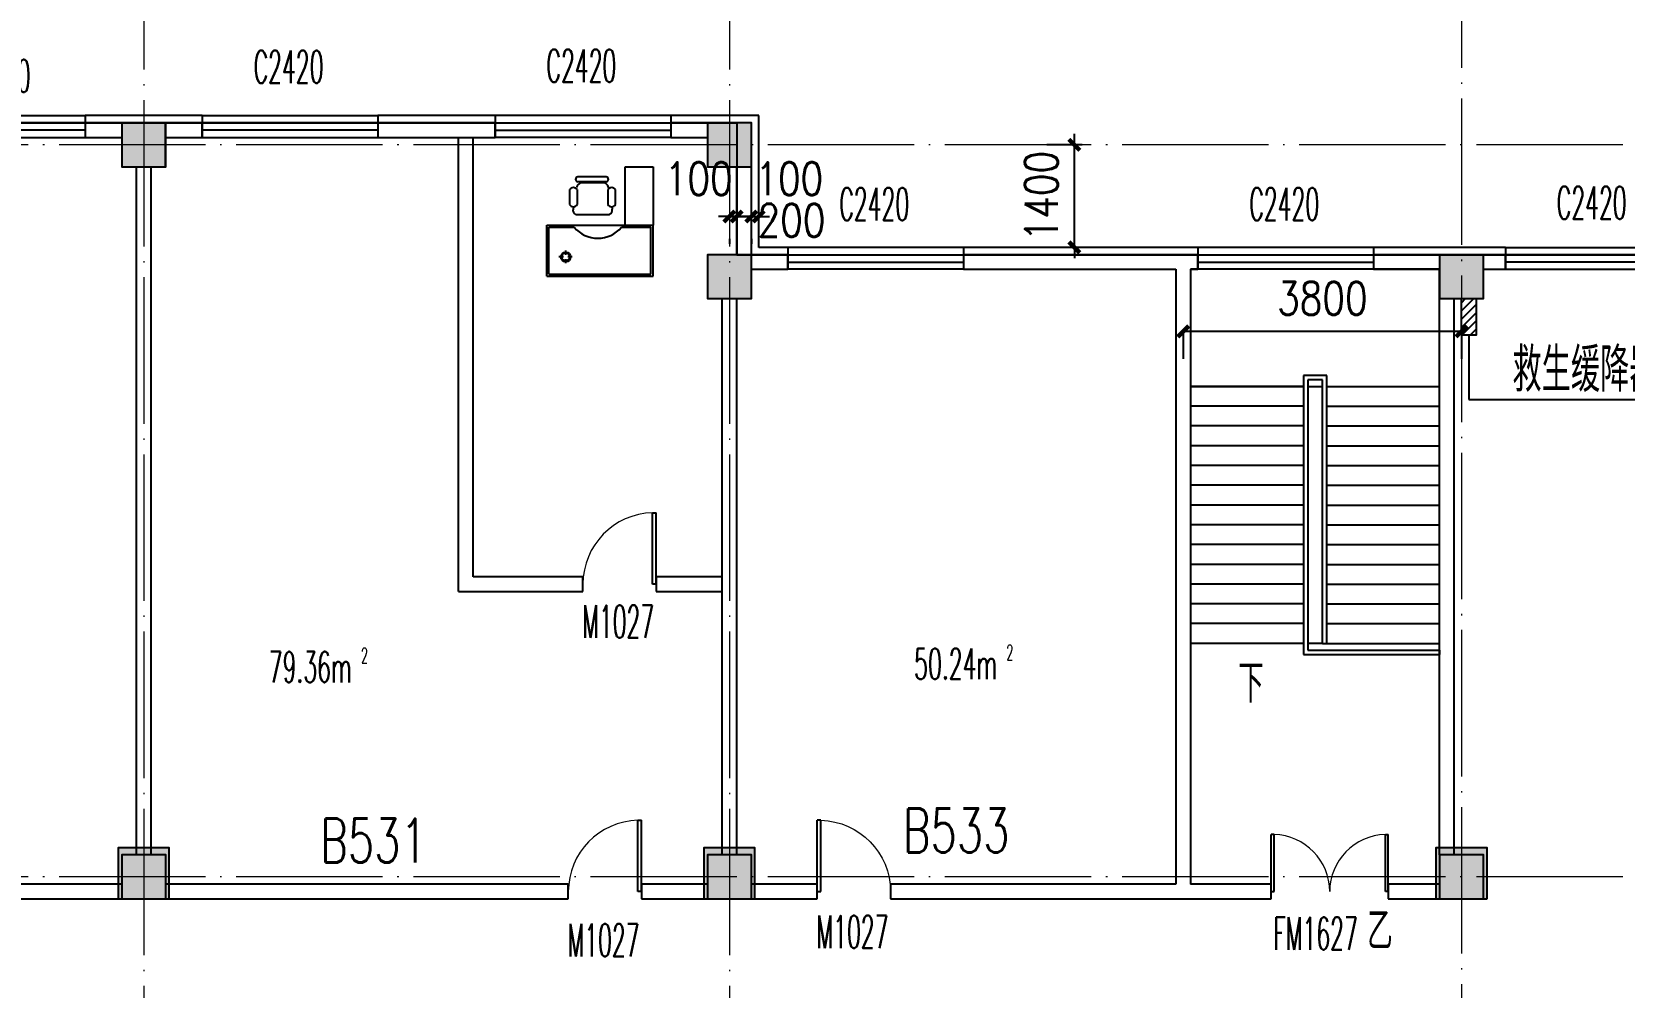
# Model space of a CAD drawing. Extents: x 1417642 to 3570900, y 124798 to 1191112.
# Drawn here: x 1555475 to 1577225, y 226927 to 239977 of the extents above; entities that cross this region are included whole.
import ezdxf

# ---------------------------------------------------------------- set-up
doc = ezdxf.new("R2010")
doc.units = 0
doc.header["$LTSCALE"] = 1000
doc.header["$MEASUREMENT"] = 0
doc.linetypes.add('DOTE', pattern=[2.42, 2, -0.2, 0.02, -0.2])
doc.layers.get('0').update_dxf_attribs({"linetype": 'CONTINUOUS'})
doc.layers.get('Defpoints').update_dxf_attribs({"linetype": 'CONTINUOUS'})
for name, color, linetype in [('00家具', 144, 'CONTINUOUS'), ('colu', 2, 'CONTINUOUS'), ('COLUMN', 9, 'CONTINUOUS'), ('DIM_SYMB', 3, 'CONTINUOUS'), ('DOTE', 1, 'DOTE'), ('FUR', 2, 'CONTINUOUS'), ('IFF-FURN', 6, 'CONTINUOUS'), ('PUB_DIM', 3, 'CONTINUOUS'), ('PUB_HATCH', 8, 'CONTINUOUS'), ('PUB_TEXT', 40, 'CONTINUOUS'), ('SPACE', 7, 'CONTINUOUS'), ('STAIR', 2, 'CONTINUOUS'), ('SURFACE', 6, 'CONTINUOUS'), ('tiaozheng', 20, 'CONTINUOUS'), ('WALL', 4, 'CONTINUOUS'), ('WALL-MOVE', 6, 'CONTINUOUS'), ('WINDOW', 2, 'CONTINUOUS'), ('WINDOW_TEXT', 7, 'CONTINUOUS'), ('柱填充', 8, 'CONTINUOUS'), ('防火分区', 10, 'CONTINUOUS')]:
    doc.layers.add(name, color=color, linetype=linetype)
doc.styles.add('_TCH_DIM', font='ROMANS', dxfattribs={"width": 0.7, "bigfont": 'Z'})
doc.styles.add('_TCH_SPACE', font='ROMANS', dxfattribs={"width": 0.7, "height": 5, "bigfont": 'Z'})
doc.styles.add('_TCH_WINDOW', font='ROMANS.shx', dxfattribs={"width": 0.7, "height": 400, "bigfont": 'Z.shx'})
doc.styles.add('DIM_FONT', font='SIMPLEX.shx', dxfattribs={"width": 0.8})
doc.styles.add('Z', font='ROMANS', dxfattribs={"width": 0.7, "bigfont": 'Z'})
doc.dimstyles.new('DIMN150', dxfattribs={"dimscale": 1.5, "dimtxt": 300, "dimasz": 100, "dimexe": 250, "dimexo": 300, "dimgap": 150, "dimtad": 1, "dimdec": 0, "dimzin": 0, "dimdsep": 46, "dimtxsty": 'DIM_FONT', "dimblk": 'ARCHTICK', "dimcen": 0.09, "dimdle": 1.5, "dimclrt": 7, "dimazin": 2, "dimtfac": 1, "dimtdec": 0, "dimtix": 1, "dimtmove": 2, "dimatfit": 3, "dimldrblk": 'ARCHTICK', "dimfxl": 1, "dimtolj": 1, "dimtzin": 0, "dimarcsym": 0})

# ---------------------------------------------------------------- blocks, each defined once
blk = doc.blocks.new('A$C76F941A3')
at = {"layer": '00家具', "color": 2, "linetype": 'ByBlock'}
for p, q in [((0, 1452), (0, 0)), ((0, 1452), (700, 1452)), ((30, 1422), (30, 30)), ((30, 1422), (670, 1422)), ((670, 1422), (670, 1076)), ((700, 1452), (700, 0)), ((950, 1088), (918, 1093)), ((979, 1139), (1184, 1139)), ((846, 1057), (846, 595)), ((1184, 1036), (979, 1036)), ((1197, 1046), (1217, 1043)), ((1275, 669), (1275, 984)), ((1292, 639), (1292, 1028)), ((1360, 639), (1360, 1028)), ((950, 565), (918, 559)), ((1184, 616), (979, 616)), ((979, 513), (1184, 513)), ((1197, 606), (1217, 610)), ((670, 433), (670, 30)), ((700, 383), (1495, 383)), ((1495, 383), (1495, 0)), ((0, 0), (700, 0)), ((30, 30), (670, 30)), ((1495, 0), (700, 0))]:
    blk.add_line(p, q, dxfattribs=at)
for centre, radius, start, end in [((905, 1028), 66.3, 78.4473, 153.8516), ((1011, 1088), 60.6, 121.8879, 238.1121), ((1152, 1088), 60.6, 301.8953, 58.1047), ((941, 755), 421, 130.1118, 229.8882), ((1206, 974), 69.4, 7.9219, 80.4409), ((1326, 1023), 34.7, 8.7722, 171.2278), ((1206, 678), 69.4, 279.5599, 352.0778), ((905, 624), 66.3, 206.1484, 281.5527), ((1011, 565), 60.6, 121.8879, 238.1121), ((1152, 565), 60.6, 301.8953, 58.1047), ((1326, 645), 34.7, 188.7714, 351.2286)]:
    blk.add_arc(centre, radius, start, end, dxfattribs=at)
at = {"layer": 'FUR', "color": 4}
for p, q in [((179, 1192), (236, 1192)), ((265, 1221), (265, 1288)), ((265, 1104), (265, 1163)), ((295, 1192), (353, 1192))]:
    blk.add_line(p, q, dxfattribs=at)
for radius in [66.6, 53.9]:
    blk.add_circle((265, 1192), radius, dxfattribs=at)
blk = doc.blocks.new('i89')
at = {"layer": '柱填充'}
h = blk.add_hatch(color=256, dxfattribs=at)
h.paths.add_polyline_path([(1555333, 501498), (1555333, 502098), (1554733, 502098), (1554733, 501498)])
h.paths.add_polyline_path([(1525733, 501498), (1525733, 502098), (1525133, 502098), (1525133, 501498)])
h.paths.add_polyline_path([(1517733, 501498), (1517733, 502098), (1517133, 502098), (1517133, 501498)])
h.paths.add_polyline_path([(1509733, 501498), (1509733, 502098), (1509133, 502098), (1509133, 501498)])
h.paths.add_polyline_path([(1501733, 501498), (1501733, 502098), (1501133, 502098), (1501133, 501498)])
h.paths.add_polyline_path([(1498133, 501498), (1498133, 502098), (1497533, 502098), (1497533, 501498)])
h.paths.add_polyline_path([(1498133, 529448), (1498133, 530148), (1497433, 530148), (1497433, 529448)])
h.paths.add_polyline_path([(1498133, 537448), (1498133, 538148), (1497433, 538148), (1497433, 537448)])
h.paths.add_polyline_path([(1541783, 545398), (1541783, 546098), (1541083, 546098), (1541083, 545398)])
h.paths.add_polyline_path([(1565333, 559098), (1565333, 559698), (1564733, 559698), (1564733, 559098)])
h.paths.add_polyline_path([(1565383, 549098), (1565383, 549798), (1564683, 549798), (1564683, 549098)])
h.paths.add_polyline_path([(1565333, 545498), (1565333, 546098), (1564733, 546098), (1564733, 545498)])
h.paths.add_polyline_path([(1565383, 538098), (1564683, 538098), (1564683, 537498), (1565383, 537498)])
h.paths.add_polyline_path([(1565333, 529498), (1565333, 530098), (1564733, 530098), (1564733, 529498)])
h.paths.add_polyline_path([(1565333, 519498), (1565333, 520098), (1564733, 520098), (1564733, 519498)])
h.paths.add_polyline_path([(1565333, 511498), (1565333, 512098), (1564733, 512098), (1564733, 511498)])
h.paths.add_polyline_path([(1565333, 501498), (1565333, 502098), (1564733, 502098), (1564733, 501498)])
h.paths.add_polyline_path([(1555333, 559098), (1555333, 559698), (1554733, 559698), (1554733, 559098)])
h.paths.add_polyline_path([(1555333, 549098), (1555333, 549698), (1554733, 549698), (1554733, 549098)])
h.paths.add_polyline_path([(1555333, 545498), (1555333, 546098), (1554733, 546098), (1554733, 545498)])
h.paths.add_polyline_path([(1555333, 537498), (1555333, 538098), (1554733, 538098), (1554733, 537498)])
h.paths.add_polyline_path([(1555433, 529448), (1555433, 530148), (1554733, 530148), (1554733, 529448)])
h.paths.add_polyline_path([(1555433, 519448), (1555433, 520148), (1554733, 520148), (1554733, 519448)])
h.paths.add_polyline_path([(1555433, 511498), (1555433, 512198), (1554733, 512198), (1554733, 511498)])
h.paths.add_polyline_path([(1551733, 557298), (1551733, 557898), (1551133, 557898), (1551133, 557298)])
h.paths.add_polyline_path([(1551783, 549098), (1551783, 549798), (1551083, 549798), (1551083, 549098)])
h.paths.add_polyline_path([(1551733, 545498), (1551733, 546098), (1551133, 546098), (1551133, 545498)])
h.paths.add_polyline_path([(1551733, 537498), (1551733, 538098), (1551133, 538098), (1551133, 537498)])
h.paths.add_polyline_path([(1551733, 529498), (1551733, 530098), (1551133, 530098), (1551133, 529498)])
h.paths.add_polyline_path([(1551733, 519498), (1551733, 520098), (1551133, 520098), (1551133, 519498)])
h.paths.add_polyline_path([(1551783, 511498), (1551783, 512198), (1551083, 512198), (1551083, 511498)])
h.paths.add_polyline_path([(1551733, 501498), (1551733, 502098), (1551133, 502098), (1551133, 501498)])
h.paths.add_polyline_path([(1541733, 559098), (1541733, 559698), (1541133, 559698), (1541133, 559098)])
h.paths.add_polyline_path([(1541733, 557298), (1541733, 557898), (1541133, 557898), (1541133, 557298)])
h.paths.add_polyline_path([(1541783, 549098), (1541783, 549798), (1541083, 549798), (1541083, 549098)])
h.paths.add_polyline_path([(1541733, 537498), (1541733, 538298), (1541133, 538298), (1541133, 537498)])
h.paths.add_polyline_path([(1541733, 519298), (1541733, 520098), (1541133, 520098), (1541133, 519298)])
h.paths.add_polyline_path([(1541833, 511498), (1541833, 512298), (1541033, 512298), (1541033, 511498)])
h.paths.add_polyline_path([(1541733, 501498), (1541733, 502098), (1541133, 502098), (1541133, 501498)])
h.paths.add_polyline_path([(1533733, 559098), (1533733, 559698), (1533133, 559698), (1533133, 559098)])
h.paths.add_polyline_path([(1533783, 549098), (1533783, 549798), (1533083, 549798), (1533083, 549098)])
h.paths.add_polyline_path([(1533733, 545498), (1533733, 546098), (1533133, 546098), (1533133, 545498)])
h.paths.add_polyline_path([(1533733, 537498), (1533733, 538298), (1533133, 538298), (1533133, 537498)])
h.paths.add_polyline_path([(1533733, 519298), (1533733, 520098), (1533133, 520098), (1533133, 519298)])
h.paths.add_polyline_path([(1533833, 511498), (1533833, 512298), (1533033, 512298), (1533033, 511498)])
h.paths.add_polyline_path([(1533733, 501498), (1533733, 502098), (1533133, 502098), (1533133, 501498)])
h.paths.add_polyline_path([(1525733, 559098), (1525733, 559698), (1525133, 559698), (1525133, 559098)])
h.paths.add_polyline_path([(1525783, 549098), (1525783, 549798), (1525083, 549798), (1525083, 549098)])
h.paths.add_polyline_path([(1525733, 545498), (1525733, 546098), (1525133, 546098), (1525133, 545498)])
h.paths.add_polyline_path([(1525733, 537498), (1525733, 538298), (1525133, 538298), (1525133, 537498)])
h.paths.add_polyline_path([(1525733, 519298), (1525733, 520098), (1525133, 520098), (1525133, 519298)])
h.paths.add_polyline_path([(1525833, 511498), (1525833, 512298), (1525033, 512298), (1525033, 511498)])
h.paths.add_polyline_path([(1517733, 559098), (1517733, 559698), (1517133, 559698), (1517133, 559098)])
h.paths.add_polyline_path([(1517783, 549098), (1517783, 549798), (1517083, 549798), (1517083, 549098)])
h.paths.add_polyline_path([(1517733, 545498), (1517733, 546098), (1517133, 546098), (1517133, 545498)])
h.paths.add_polyline_path([(1517733, 537498), (1517733, 538298), (1517133, 538298), (1517133, 537498)])
h.paths.add_polyline_path([(1517733, 519298), (1517733, 520098), (1517133, 520098), (1517133, 519298)])
h.paths.add_polyline_path([(1517833, 511498), (1517833, 512298), (1517033, 512298), (1517033, 511498)])
h.paths.add_polyline_path([(1509733, 559098), (1509733, 559698), (1509133, 559698), (1509133, 559098)])
h.paths.add_polyline_path([(1509783, 549098), (1509783, 549798), (1509083, 549798), (1509083, 549098)])
h.paths.add_polyline_path([(1509733, 545498), (1509733, 546098), (1509133, 546098), (1509133, 545498)])
h.paths.add_polyline_path([(1509733, 537498), (1509733, 538298), (1509133, 538298), (1509133, 537498)])
h.paths.add_polyline_path([(1509733, 519298), (1509733, 520098), (1509133, 520098), (1509133, 519298)])
h.paths.add_polyline_path([(1509833, 511498), (1509833, 512298), (1509033, 512298), (1509033, 511498)])
h.paths.add_polyline_path([(1509733, 480798), (1509733, 481398), (1509133, 481398), (1509133, 480798)])
h.paths.add_polyline_path([(1501733, 559098), (1501733, 559698), (1501133, 559698), (1501133, 559098)])
h.paths.add_polyline_path([(1501733, 549098), (1501733, 549698), (1501133, 549698), (1501133, 549098)])
h.paths.add_polyline_path([(1501733, 545498), (1501733, 546098), (1501133, 546098), (1501133, 545498)])
h.paths.add_polyline_path([(1501733, 537498), (1501733, 538098), (1501133, 538098), (1501133, 537498)])
h.paths.add_polyline_path([(1501733, 529498), (1501733, 530098), (1501133, 530098), (1501133, 529498)])
h.paths.add_polyline_path([(1501733, 519498), (1501733, 520098), (1501133, 520098), (1501133, 519498)])
h.paths.add_polyline_path([(1501833, 511498), (1501833, 512198), (1501133, 512198), (1501133, 511498)])
h.paths.add_polyline_path([(1501733, 480798), (1501733, 481398), (1501133, 481398), (1501133, 480798)])
h.paths.add_polyline_path([(1498133, 559098), (1498133, 559698), (1497533, 559698), (1497533, 559098)])
h.paths.add_polyline_path([(1498183, 549098), (1498183, 549798), (1497483, 549798), (1497483, 549098)])
h.paths.add_polyline_path([(1498133, 545498), (1498133, 546098), (1497533, 546098), (1497533, 545498)])
h.paths.add_polyline_path([(1498133, 519448), (1498133, 520148), (1497433, 520148), (1497433, 519448)])
h.paths.add_polyline_path([(1498133, 511448), (1498133, 512148), (1497433, 512148), (1497433, 511448)])
h.paths.add_polyline_path([(1498133, 480798), (1498133, 481398), (1497533, 481398), (1497533, 480798)])
h.paths.add_polyline_path([(1488133, 559098), (1488133, 559698), (1487533, 559698), (1487533, 559098)])
h.paths.add_polyline_path([(1488233, 549098), (1488233, 549798), (1487533, 549798), (1487533, 549098)])
h.paths.add_polyline_path([(1488133, 545498), (1488133, 546098), (1487533, 546098), (1487533, 545498)])
h.paths.add_polyline_path([(1488133, 537498), (1488133, 538098), (1487533, 538098), (1487533, 537498)])
h.paths.add_polyline_path([(1488133, 529498), (1488133, 530098), (1487533, 530098), (1487533, 529498)])
h.paths.add_polyline_path([(1488133, 519498), (1488133, 520098), (1487533, 520098), (1487533, 519498)])
h.paths.add_polyline_path([(1488133, 511498), (1488133, 512098), (1487533, 512098), (1487533, 511498)])
h.paths.add_polyline_path([(1488133, 501498), (1488133, 502098), (1487533, 502098), (1487533, 501498)])
h.paths.add_polyline_path([(1488133, 480798), (1488133, 481398), (1487533, 481398), (1487533, 480798)])
h.paths.add_polyline_path([(1498133, 484398), (1498133, 485198), (1497433, 485198), (1497433, 484398)])
h.paths.add_polyline_path([(1498134, 496298), (1498134, 497098), (1497433, 497098), (1497433, 496298)])
h.paths.add_polyline_path([(1487533, 497098), (1487533, 496298), (1488233, 496298), (1488233, 497098)])
h.paths.add_polyline_path([(1487533, 485198), (1487533, 484398), (1488233, 484398), (1488233, 485198)])
h.paths.add_polyline_path([(1509733, 496298), (1509733, 497098), (1509033, 497098), (1509033, 496298)])
h.paths.add_polyline_path([(1509733, 484398), (1509733, 485198), (1509033, 485198), (1509033, 484398)])
at = {"layer": 'colu'}
for points in [[(1533733, 559098), (1533733, 559698), (1533133, 559698), (1533133, 559098)], [(1541733, 559098), (1541733, 559698), (1541133, 559698), (1541133, 559098)], [(1541733, 557298), (1541733, 557898), (1541133, 557898), (1541133, 557298)], [(1551733, 557298), (1551733, 557898), (1551133, 557898), (1551133, 557298)], [(1533783, 549098), (1533783, 549798), (1533083, 549798), (1533083, 549098)], [(1541783, 549098), (1541783, 549798), (1541083, 549798), (1541083, 549098)], [(1551783, 549098), (1551783, 549798), (1551083, 549798), (1551083, 549098)]]:
    blk.add_lwpolyline(points, close=True, dxfattribs=at)
blk = doc.blocks.new('_ArchTick')
at = {"color": 0, "linetype": 'ByBlock', "const_width": 0.4}
blk.add_lwpolyline([(-0.5, -0.5), (0.5, 0.5)], dxfattribs=at)
blk = doc.blocks.new('*D175')
at = {"layer": 'Defpoints', "color": 0}
for p in [(1569715, 238433), (1570273, 238433), (1570273, 237033)]:
    blk.add_point(p, dxfattribs=at)
at = {"layer": 'PUB_DIM', "color": 0, "lineweight": -2}
for p, q in [((1569823, 238433), (1569340, 238433)), ((1569715, 238433), (1569715, 238583)), ((1569715, 237033), (1569715, 238433)), ((1569823, 237033), (1569340, 237033)), ((1569715, 237033), (1569715, 236883))]:
    blk.add_line(p, q, dxfattribs=at)
at = {"layer": 'PUB_DIM', "color": 0, "lineweight": -2, "xscale": 150, "yscale": 150, "zscale": 150}
for p, rotation in [((1569715, 238433), 270), ((1569715, 237033), 90)]:
    blk.add_blockref('_ArchTick', p, dxfattribs=dict(at, rotation=rotation))
at = {"layer": 'PUB_DIM', "color": 7, "insert": (1569265, 237733), "char_height": 450, "attachment_point": 5, "rotation": 90, "style": 'DIM_FONT'}
blk.add_mtext('\\A1;1400', dxfattribs=at)
blk = doc.blocks.new('*D176')
at = {"layer": 'Defpoints', "color": 0}
for p in [(1565003, 237599), (1565103, 237599), (1565103, 237454)]:
    blk.add_point(p, dxfattribs=at)
at = {"layer": 'PUB_DIM', "color": 0, "lineweight": -2}
for p, q in [((1565003, 237454), (1564853, 237454)), ((1565003, 237454), (1565103, 237454)), ((1565103, 237454), (1565253, 237454)), ((1565003, 237149), (1565003, 237079)), ((1565103, 237149), (1565103, 237079))]:
    blk.add_line(p, q, dxfattribs=at)
at = {"layer": 'PUB_DIM', "color": 0, "lineweight": -2, "xscale": 150, "yscale": 150, "zscale": 150}
blk.add_blockref('_ArchTick', (1565003, 237454), dxfattribs=at)
at = {"layer": 'PUB_DIM', "color": 0, "lineweight": -2, "xscale": 150, "yscale": 150, "zscale": 150, "rotation": 180}
blk.add_blockref('_ArchTick', (1565103, 237454), dxfattribs=at)
at = {"layer": 'PUB_DIM', "color": 7, "insert": (1564585, 237971), "char_height": 450, "attachment_point": 5, "style": 'DIM_FONT'}
blk.add_mtext('\\A1;100', dxfattribs=at)
blk = doc.blocks.new('*D177')
at = {"layer": 'Defpoints', "color": 0}
for p in [(1565103, 237599), (1565303, 237599), (1565303, 237454)]:
    blk.add_point(p, dxfattribs=at)
at = {"layer": 'PUB_DIM', "color": 0, "lineweight": -2}
for p, q in [((1565103, 237454), (1564953, 237454)), ((1565103, 237454), (1565303, 237454)), ((1565303, 237454), (1565453, 237454)), ((1565103, 237149), (1565103, 237079)), ((1565303, 237149), (1565303, 237079))]:
    blk.add_line(p, q, dxfattribs=at)
at = {"layer": 'PUB_DIM', "color": 0, "lineweight": -2, "xscale": 150, "yscale": 150, "zscale": 150}
blk.add_blockref('_ArchTick', (1565103, 237454), dxfattribs=at)
at = {"layer": 'PUB_DIM', "color": 0, "lineweight": -2, "xscale": 150, "yscale": 150, "zscale": 150, "rotation": 180}
blk.add_blockref('_ArchTick', (1565303, 237454), dxfattribs=at)
at = {"layer": 'PUB_DIM', "color": 7, "insert": (1565852, 237403), "char_height": 450, "attachment_point": 5, "style": 'DIM_FONT'}
blk.add_mtext('\\A1;200', dxfattribs=at)
blk = doc.blocks.new('*D178')
at = {"layer": 'Defpoints', "color": 0}
for p in [(1565303, 237599), (1565403, 237599), (1565403, 237454)]:
    blk.add_point(p, dxfattribs=at)
at = {"layer": 'PUB_DIM', "color": 0, "lineweight": -2}
for p, q in [((1565303, 237454), (1565153, 237454)), ((1565303, 237454), (1565403, 237454)), ((1565403, 237454), (1565553, 237454)), ((1565303, 237149), (1565303, 237079)), ((1565403, 237149), (1565403, 237079))]:
    blk.add_line(p, q, dxfattribs=at)
at = {"layer": 'PUB_DIM', "color": 0, "lineweight": -2, "xscale": 150, "yscale": 150, "zscale": 150}
blk.add_blockref('_ArchTick', (1565303, 237454), dxfattribs=at)
at = {"layer": 'PUB_DIM', "color": 0, "lineweight": -2, "xscale": 150, "yscale": 150, "zscale": 150, "rotation": 180}
blk.add_blockref('_ArchTick', (1565403, 237454), dxfattribs=at)
at = {"layer": 'PUB_DIM', "color": 7, "insert": (1565821, 237971), "char_height": 450, "attachment_point": 5, "style": 'DIM_FONT'}
blk.add_mtext('\\A1;100', dxfattribs=at)
blk = doc.blocks.new('*D380')
at = {"layer": 'Defpoints', "color": 0}
for p in [(1571203, 236333), (1575003, 236333), (1575003, 235886)]:
    blk.add_point(p, dxfattribs=at)
at = {"layer": 'PUB_DIM', "color": 0, "lineweight": -2}
for p, q in [((1571201, 235886), (1575005, 235886)), ((1571203, 235883), (1571203, 235511)), ((1575003, 235883), (1575003, 235511))]:
    blk.add_line(p, q, dxfattribs=at)
at = {"layer": 'PUB_DIM', "color": 0, "lineweight": -2, "xscale": 150, "yscale": 150, "zscale": 150, "rotation": 180}
blk.add_blockref('_ArchTick', (1571203, 235886), dxfattribs=at)
at = {"layer": 'PUB_DIM', "color": 0, "lineweight": -2, "xscale": 150, "yscale": 150, "zscale": 150}
blk.add_blockref('_ArchTick', (1575003, 235886), dxfattribs=at)
at = {"layer": 'PUB_DIM', "color": 7, "insert": (1573103, 236336), "char_height": 450, "attachment_point": 5, "style": 'DIM_FONT'}
blk.add_mtext('\\A1;3800', dxfattribs=at)
blk = doc.blocks.new('_FZH')
blk.add_lwpolyline([(-0.5, -0.5), (0.5, -0.5), (0.5, 0.5), (-0.5, 0.5)], close=True)
at = {"layer": 'PUB_HATCH'}
blk.add_solid([(-0.5, -0.5), (0.5, -0.5), (-0.5, 0.5), (0.5, 0.5)], dxfattribs=at)
blk = doc.blocks.new('$DorLib2D$00000001')
for p, q in [((0.45, 0.975), (0.5, 0.975)), ((0.45, 0), (0.45, 0.975)), ((0.5, 0), (0.5, 0.975)), ((0.5, 0), (0.45, 0))]:
    blk.add_line(p, q)
at = {"lineweight": 13}
blk.add_arc((0.475, 0), 0.975, 91.4693, 180, dxfattribs=at)
blk = doc.blocks.new('$TCHSYS$WIN2D')
for p, q in [((-0.5, 0.5), (0.5, 0.5)), ((-0.5, 0.5), (-0.5, -0.5)), ((0.5, 0.5), (0.5, -0.5)), ((0.5, 0.1667), (-0.5, 0.1667)), ((0.5, -0.1667), (-0.5, -0.1667)), ((-0.5, -0.5), (0.5, -0.5))]:
    blk.add_line(p, q)
blk = doc.blocks.new('$DorLib2D$00000002')
for p, q in [((-0.5, 0), (-0.5, 0.4875)), ((-0.475, 0.4875), (-0.5, 0.4875)), ((-0.475, 0), (-0.475, 0.4875)), ((0.475, 0), (0.475, 0.4875)), ((0.475, 0.4875), (0.5, 0.4875)), ((0.5, 0), (0.5, 0.4875)), ((-0.5, 0), (-0.475, 0)), ((0.5, 0), (0.475, 0))]:
    blk.add_line(p, q)
at = {"lineweight": 13}
for centre, start, end in [((-0.4875, 0), 0, 88.53072), ((0.4875, 0), 91.46928, 180)]:
    blk.add_arc(centre, 0.4875, start, end, dxfattribs=at)

msp = doc.modelspace()

# ---------------------------------------------------------------- hatches: boundary and pattern name
at = {"layer": 'STAIR'}
h = msp.add_hatch(dxfattribs=at)
h.set_pattern_fill('ANSI31', color=256, scale=50)
h.set_pattern_definition([(45, (51932.53, -253503.39), (-56.1266008, 56.1266008), [])])
h.paths.add_polyline_path([(1575003.1, 235832.7), (1575203.1, 235832.7), (1575203.1, 236332.7), (1575003.1, 236332.7)])

# ---------------------------------------------------------------- linework, layer by layer
at = {"layer": 'DIM_SYMB'}
msp.add_lwpolyline([(1572103.1, 231487.7, 0, 0, 0), (1572103.1, 235932.7, 0, 0, 0), (1573903.1, 235932.7, 0, 0, 0), (1573903.1, 232207.7, 120, 0, 0), (1573903.1, 231757.7, 0, 0, 0)], format="xyseb", dxfattribs=at)
at = {"layer": 'DOTE', "lineweight": 0}
for points in [[(1557003.1, 243884), (1557003.1, 132632.2)], [(1565003.1, 243884), (1565003.1, 132632.2)], [(1575003.1, 243906.3), (1575003.1, 132632.2)], [(1596566.6, 238432.7), (1432076.7, 238432.7)], [(1596566.6, 228432.7), (1432076.7, 228432.7)]]:
    msp.add_lwpolyline(points, dxfattribs=at)
at = {"layer": 'STAIR'}
for p, q in [((1574703.1, 236732.7), (1571303.1, 236732.7)), ((1571303.1, 236732.7), (1571303.1, 235132.7)), ((1574703.1, 235132.7), (1574703.1, 236732.7)), ((1575103.1, 235832.7), (1575103.1, 234955.8)), ((1571303.1, 235132.7), (1571303.1, 231622.7)), ((1572843.1, 235132.7), (1571303.1, 235132.7)), ((1571303.1, 235132.7), (1572843.1, 235132.7)), ((1573163.1, 235282.7), (1572843.1, 235282.7)), ((1572843.1, 235282.7), (1572843.1, 231472.7)), ((1573103.1, 235222.7), (1572903.1, 235222.7)), ((1572903.1, 235222.7), (1572903.1, 231532.7)), ((1572903.1, 235132.7), (1572903.1, 231622.7)), ((1572903.1, 235132.7), (1573103.1, 235132.7)), ((1573103.1, 231622.7), (1573103.1, 235222.7)), ((1573103.1, 231622.7), (1573103.1, 235132.7)), ((1573163.1, 231622.7), (1573163.1, 235282.7)), ((1573163.1, 235132.7), (1574703.1, 235132.7)), ((1573163.1, 235132.7), (1574703.1, 235132.7)), ((1574703.1, 231622.7), (1574703.1, 235132.7)), ((1575103.1, 234955.8), (1578203.1, 234955.8)), ((1572843.1, 234862.7), (1571303.1, 234862.7)), ((1573163.1, 234862.7), (1574703.1, 234862.7)), ((1572843.1, 234592.7), (1571303.1, 234592.7)), ((1573163.1, 234592.7), (1574703.1, 234592.7)), ((1572843.1, 234322.7), (1571303.1, 234322.7)), ((1573163.1, 234322.7), (1574703.1, 234322.7)), ((1572843.1, 234052.7), (1571303.1, 234052.7)), ((1573163.1, 234052.7), (1574703.1, 234052.7)), ((1572843.1, 233782.7), (1571303.1, 233782.7)), ((1573163.1, 233782.7), (1574703.1, 233782.7)), ((1572843.1, 233512.7), (1571303.1, 233512.7)), ((1573163.1, 233512.7), (1574703.1, 233512.7)), ((1572843.1, 233242.7), (1571303.1, 233242.7)), ((1573163.1, 233242.7), (1574703.1, 233242.7)), ((1572843.1, 232972.7), (1571303.1, 232972.7)), ((1573163.1, 232972.7), (1574703.1, 232972.7)), ((1572843.1, 232702.7), (1571303.1, 232702.7)), ((1573163.1, 232702.7), (1574703.1, 232702.7)), ((1572843.1, 232432.7), (1571303.1, 232432.7)), ((1573163.1, 232432.7), (1574703.1, 232432.7)), ((1572843.1, 232162.7), (1571303.1, 232162.7)), ((1573163.1, 232162.7), (1574703.1, 232162.7)), ((1572843.1, 231892.7), (1571303.1, 231892.7)), ((1573163.1, 231892.7), (1574703.1, 231892.7)), ((1572843.1, 231622.7), (1571303.1, 231622.7)), ((1572843.1, 231472.7), (1574703.1, 231472.7)), ((1573103.1, 231622.7), (1572903.1, 231622.7)), ((1572903.1, 231532.7), (1574703.1, 231532.7)), ((1573103.1, 231622.7), (1573163.1, 231622.7)), ((1573103.1, 231622.7), (1573163.1, 231622.7)), ((1573163.1, 231622.7), (1574703.1, 231622.7)), ((1574703.1, 231532.7), (1574703.1, 231472.7))]:
    msp.add_line(p, q, dxfattribs=at)
msp.add_lwpolyline([(1575003.1, 236332.7), (1575203.1, 236332.7), (1575203.1, 235832.7), (1575003.1, 235832.7), (1575003.1, 236332.7)], dxfattribs=at)
at = {"layer": 'SURFACE'}
for p, q in [((1556203.1, 238832.7), (1556203.1, 238732.7)), ((1557203.1, 238832.7), (1556203.1, 238832.7)), ((1557803.1, 238832.7), (1557203.1, 238832.7)), ((1557803.1, 238832.7), (1557803.1, 238732.7)), ((1560203.1, 238832.7), (1560203.1, 238732.7)), ((1561403.1, 238832.7), (1560203.1, 238832.7)), ((1561803.1, 238832.7), (1561403.1, 238832.7)), ((1561803.1, 238832.7), (1561803.1, 238732.7)), ((1564203.1, 238832.7), (1564203.1, 238732.7)), ((1565403.1, 238832.7), (1564203.1, 238832.7)), ((1565403.1, 237032.7), (1565403.1, 238832.7)), ((1565803.1, 237032.7), (1565403.1, 237032.7)), ((1565803.1, 237032.7), (1565803.1, 236932.7)), ((1568203.1, 237032.7), (1568203.1, 236932.7)), ((1571203.1, 237032.7), (1568203.1, 237032.7)), ((1571403.1, 237032.7), (1571203.1, 237032.7)), ((1571403.1, 237032.7), (1571403.1, 236932.7)), ((1573803.1, 237032.7), (1573803.1, 236932.7)), ((1575203.1, 237032.7), (1573803.1, 237032.7)), ((1575603.1, 237032.7), (1575203.1, 237032.7)), ((1575603.1, 237032.7), (1575603.1, 236932.7))]:
    msp.add_line(p, q, dxfattribs=at)
at = {"layer": 'WALL'}
for p, q in [((1556703.1, 238732.7), (1556203.1, 238732.7)), ((1556203.1, 238732.7), (1556203.1, 238532.7)), ((1557803.1, 238732.7), (1557303.1, 238732.7)), ((1557803.1, 238532.7), (1557803.1, 238732.7)), ((1561403.1, 238732.7), (1560203.1, 238732.7)), ((1560203.1, 238732.7), (1560203.1, 238532.7)), ((1561803.1, 238732.7), (1561403.1, 238732.7)), ((1561803.1, 238532.7), (1561803.1, 238732.7)), ((1564703.1, 238732.7), (1564203.1, 238732.7)), ((1564203.1, 238732.7), (1564203.1, 238532.7)), ((1556203.1, 238532.7), (1556703.1, 238532.7)), ((1557303.1, 238532.7), (1557803.1, 238532.7)), ((1560203.1, 238532.7), (1561403.1, 238532.7)), ((1561403.1, 238532.7), (1561803.1, 238532.7)), ((1564203.1, 238532.7), (1564703.1, 238532.7)), ((1556903.1, 228732.7), (1556903.1, 238132.7)), ((1557103.1, 228732.7), (1557103.1, 238132.7)), ((1565103.1, 236932.7), (1565103.1, 238132.7)), ((1565303.1, 236932.7), (1565303.1, 238132.7)), ((1565803.1, 236932.7), (1565303.1, 236932.7)), ((1565803.1, 236732.7), (1565803.1, 236932.7)), ((1571203.1, 236932.7), (1568203.1, 236932.7)), ((1568203.1, 236932.7), (1568203.1, 236732.7)), ((1571403.1, 236932.7), (1571203.1, 236932.7)), ((1571403.1, 236732.7), (1571403.1, 236932.7)), ((1574703.1, 236932.7), (1573803.1, 236932.7)), ((1573803.1, 236932.7), (1573803.1, 236732.7)), ((1575603.1, 236932.7), (1575303.1, 236932.7)), ((1575603.1, 236732.7), (1575603.1, 236932.7)), ((1565303.1, 236732.7), (1565803.1, 236732.7)), ((1568203.1, 236732.7), (1571103.1, 236732.7)), ((1571103.1, 236732.7), (1571103.1, 228332.7)), ((1571303.1, 236732.7), (1571403.1, 236732.7)), ((1571303.1, 236732.7), (1571303.1, 228332.7)), ((1573803.1, 236732.7), (1574703.1, 236732.7)), ((1575303.1, 236732.7), (1575603.1, 236732.7)), ((1564903.1, 232432.7), (1564903.1, 236332.7)), ((1565103.1, 232432.7), (1565103.1, 236332.7)), ((1574703.1, 228732.7), (1574703.1, 236332.7)), ((1574903.1, 228732.7), (1574903.1, 236332.7)), ((1564903.1, 228732.7), (1564903.1, 232432.7)), ((1565103.1, 228732.7), (1565103.1, 232432.7)), ((1556703.1, 228332.7), (1551203.1, 228332.7)), ((1562803.1, 228332.7), (1557303.1, 228332.7)), ((1562803.1, 228132.7), (1562803.1, 228332.7)), ((1564703.1, 228332.7), (1563803.1, 228332.7)), ((1563803.1, 228332.7), (1563803.1, 228132.7)), ((1566203.1, 228332.7), (1565303.1, 228332.7)), ((1566203.1, 228132.7), (1566203.1, 228332.7)), ((1571103.1, 228332.7), (1567203.1, 228332.7)), ((1567203.1, 228332.7), (1567203.1, 228132.7)), ((1572403.1, 228332.7), (1571303.1, 228332.7)), ((1572403.1, 228132.7), (1572403.1, 228332.7)), ((1574703.1, 228332.7), (1574003.1, 228332.7)), ((1574003.1, 228332.7), (1574003.1, 228132.7)), ((1551203.1, 228132.7), (1556703.1, 228132.7)), ((1557303.1, 228132.7), (1562803.1, 228132.7)), ((1563803.1, 228132.7), (1564703.1, 228132.7)), ((1565303.1, 228132.7), (1566203.1, 228132.7)), ((1567203.1, 228132.7), (1571203.1, 228132.7)), ((1571203.1, 228132.7), (1572403.1, 228132.7)), ((1574003.1, 228132.7), (1574703.1, 228132.7))]:
    msp.add_line(p, q, dxfattribs=at)
at = {"layer": 'WALL-MOVE'}
for p, q in [((1561303.1, 232332.7), (1561303.1, 238532.7)), ((1561503.1, 232532.7), (1561503.1, 238532.7)), ((1563003.1, 232532.7), (1561503.1, 232532.7)), ((1563003.1, 232332.7), (1563003.1, 232532.7)), ((1564903.1, 232532.7), (1564003.1, 232532.7)), ((1564003.1, 232532.7), (1564003.1, 232332.7)), ((1561303.1, 232332.7), (1563003.1, 232332.7)), ((1564003.1, 232332.7), (1564903.1, 232332.7))]:
    msp.add_line(p, q, dxfattribs=at)
at = {"layer": '防火分区', "color": 1}
msp.add_lwpolyline([(1493403.1, 238732.7), (1565103.1, 238732.7), (1565103.1, 236932.7), (1578303.1, 236932.7), (1578303.1, 238732.7), (1588903.1, 238732.7), (1588903.1, 237732.7), (1590503.1, 237732.7)], dxfattribs=at)

# ---------------------------------------------------------------- block references
at = {"layer": 'COLUMN', "lineweight": 0, "xscale": 600, "yscale": 600, "zscale": 600}
for p in [(1557003.1, 238432.7), (1565003.1, 238432.7), (1565003.1, 236632.7), (1575003.1, 236632.7), (1557003.1, 228432.7), (1565003.1, 228432.7), (1575003.1, 228432.7)]:
    msp.add_blockref('_FZH', p, dxfattribs=at)
at = {"layer": 'IFF-FURN', "rotation": 89.99999999999999}
msp.add_blockref('A$C76F941A3', (1563960.5, 236637.3), dxfattribs=at)
at = {"layer": 'tiaozheng'}
msp.add_blockref('i89', (23570, -320965.6), dxfattribs=at)
at = {"layer": 'WINDOW', "color": 2}
ref = msp.add_blockref('$TCHSYS$WIN2D', (1559003.1, 238682.7), dxfattribs=dict(at, xscale=-2400, yscale=-300, zscale=-2400, rotation=180))
ref.add_attrib('A', 'C2420', (1558504.3, 239275.2), dxfattribs={"layer": 'WINDOW_TEXT', "color": 2, "height": 446.25, "style": '_TCH_WINDOW', "width": 0.494118})
ref = msp.add_blockref('$TCHSYS$WIN2D', (1563003.1, 238682.7), dxfattribs=dict(at, xscale=2400, yscale=-300, zscale=2400, rotation=180))
ref.add_attrib('A', 'C2420', (1562504.3, 239290.1), dxfattribs={"layer": 'WINDOW_TEXT', "color": 2, "height": 446.25, "style": '_TCH_WINDOW', "width": 0.494118})
ref = msp.add_blockref('$TCHSYS$WIN2D', (1555003.1, 238682.7), dxfattribs=dict(at, xscale=-2400, yscale=-300, zscale=-2400, rotation=180))
ref.add_attrib('A', 'C2420', (1554504.3, 239151.1), dxfattribs={"layer": 'WINDOW_TEXT', "color": 2, "height": 446.25, "style": '_TCH_WINDOW', "width": 0.494118})
ref = msp.add_blockref('$TCHSYS$WIN2D', (1567003.1, 236882.7), dxfattribs=dict(at, xscale=2400, yscale=-300, zscale=2400, rotation=180))
ref.add_attrib('A', 'C2420', (1566504.3, 237401.1), dxfattribs={"layer": 'WINDOW_TEXT', "color": 2, "height": 446.25, "style": '_TCH_WINDOW', "width": 0.494118})
ref = msp.add_blockref('$TCHSYS$WIN2D', (1572603.1, 236882.7), dxfattribs=dict(at, xscale=2400, yscale=-300, zscale=2400, rotation=180))
ref.add_attrib('A', 'C2420', (1572104.3, 237401.1), dxfattribs={"layer": 'WINDOW_TEXT', "color": 2, "height": 446.25, "style": '_TCH_WINDOW', "width": 0.494118})
ref = msp.add_blockref('$TCHSYS$WIN2D', (1576803.1, 236882.7), dxfattribs=dict(at, xscale=-2400, yscale=-300, zscale=-2400, rotation=180))
ref.add_attrib('A', 'C2420', (1576304.3, 237419.4), dxfattribs={"layer": 'WINDOW_TEXT', "color": 2, "height": 446.25, "style": '_TCH_WINDOW', "width": 0.494118})
at = {"layer": 'WINDOW', "lineweight": 0}
ref = msp.add_blockref('$DorLib2D$00000001', (1563503.1, 232432.7), dxfattribs=dict(at, xscale=1000, yscale=1000, zscale=1000))
ref.add_attrib('A', 'M1027', (1562993.8, 231697.1), dxfattribs={"layer": 'WINDOW_TEXT', "lineweight": 0, "height": 446.25, "style": '_TCH_WINDOW', "width": 0.494118})
ref = msp.add_blockref('$DorLib2D$00000001', (1563303.1, 228232.7), dxfattribs=dict(at, xscale=-1000, yscale=-1000, zscale=-1000, rotation=180))
ref.add_attrib('A', 'M1027', (1562793.8, 227345.6), dxfattribs={"layer": 'WINDOW_TEXT', "lineweight": 0, "height": 446.25, "style": '_TCH_WINDOW', "width": 0.494118})
ref = msp.add_blockref('$DorLib2D$00000001', (1566703.1, 228232.7), dxfattribs=dict(at, xscale=1000, yscale=-1000, zscale=1000, rotation=180))
ref.add_attrib('A', 'M1027', (1566193.8, 227459.9), dxfattribs={"layer": 'WINDOW_TEXT', "lineweight": 0, "height": 446.25, "style": '_TCH_WINDOW', "width": 0.494118})
at = {"layer": 'WINDOW', "lineweight": 0, "xscale": -1600, "yscale": -1600, "zscale": -1600, "rotation": 180}
msp.add_blockref('$DorLib2D$00000002', (1573203.1, 228232.7), dxfattribs=at)

# ---------------------------------------------------------------- texts
at = {"layer": 'PUB_TEXT', "width": 0.7}
for s, height, style, p in [('救生缓降器', 600, 'Z', (1575699.6, 235059.6)), ('下', 525, '_TCH_DIM', (1571954.1, 230812.6))]:
    msp.add_text(s, height=height, dxfattribs=dict(at, style=style)).set_placement(p)
at = {"layer": 'PUB_TEXT', "color": 1, "lineweight": 60, "style": 'Z', "width": 0.7}
for s, p in [('B533', (1567372.7, 228768.5)), ('B531', (1559413.3, 228628.9))]:
    msp.add_text(s, height=600, dxfattribs=at).set_placement(p)
at = {"layer": 'SPACE', "style": '_TCH_SPACE', "width": 0.525}
for s, height, p in [('79.36m', 420, (1558711.2, 231091.1)), ('2', 210, (1559971.2, 231353.6)), ('50.24m', 420, (1567527.6, 231132.8)), ('2', 210, (1568787.6, 231395.3))]:
    msp.add_text(s, height=height, dxfattribs=at).set_placement(p)
at = {"layer": 'WINDOW_TEXT', "style": '_TCH_WINDOW'}
for s, height, width, p in [('乙', 525, 0.7, (1573714.8, 227435.4)), ('FM1627', 446.25, 0.494118, (1572433.8, 227435.4))]:
    msp.add_text(s, height=height, dxfattribs=dict(at, width=width)).set_placement(p)

# ---------------------------------------------------------------- dimensions: what is measured, and where the dimension line sits
at = {"layer": 'PUB_DIM'}
for p1, p2, distance, picture, middle in [((1570273.1, 237032.7), (1570273.1, 238432.7), 557.7, '*D175', (1569265.5, 237732.7)), ((1571203.1, 236332.7), (1575003.1, 236332.7), -446.7, '*D380', (1573103.1, 236336))]:
    dim = msp.add_aligned_dim(p1=p1, p2=p2, distance=distance, dimstyle='DIMN150', dxfattribs=at)
    dim.commit()
    dim.dimension.update_dxf_attribs({"geometry": picture, "text_midpoint": middle})
for base, p1, p2, picture, middle in [((1565103.1, 237453.6), (1565003.1, 237598.8), (1565103.1, 237598.8), '*D176', (1564585.3, 237971.1)), ((1565403.1, 237453.6), (1565303.1, 237598.8), (1565403.1, 237598.8), '*D178', (1565820.8, 237971.1)), ((1565303.1, 237453.6), (1565103.1, 237598.8), (1565303.1, 237598.8), '*D177', (1565851.7, 237403.2))]:
    dim = msp.add_linear_dim(base=base, p1=p1, p2=p2, angle=360, dimstyle='DIMN150', dxfattribs=at)
    dim.commit()
    dim.dimension.update_dxf_attribs({"geometry": picture, "text_midpoint": middle, "dimtype": 129})

doc.saveas('drawing.dxf')
